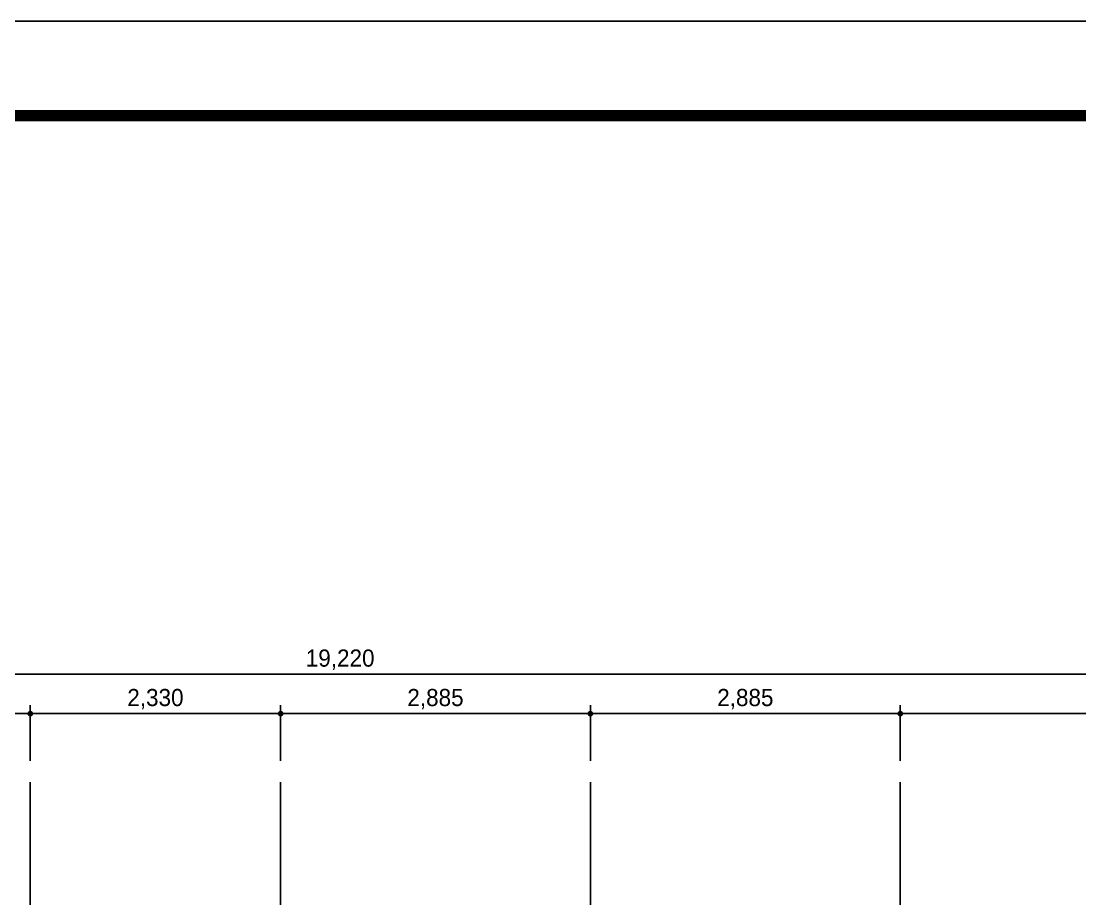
# Model space of a CAD drawing. Extents: x 297566 to 331206, y -129942 to -106182.
# Drawn here: x 311493 to 321349, y -114354 to -106182 of the extents above; entities that cross this region are included whole.
import ezdxf

# ---------------------------------------------------------------- set-up
doc = ezdxf.new("R2010")
doc.units = 0
doc.header["$LTSCALE"] = 50
doc.header["$MEASUREMENT"] = 0
doc.header["$PDMODE"] = 35
doc.header["$PDSIZE"] = -10
doc.linetypes.add('CEN', pattern=[62, 60, -1, 0, -1])
doc.layers.get('0').update_dxf_attribs({"linetype": 'CONTINUOUS'})
doc.layers.get('DEFPOINTS').update_dxf_attribs({"linetype": 'CONTINUOUS'})
for name, color, linetype in [('CEN', 1, 'CEN'), ('COR', 4, 'CONTINUOUS'), ('HAT', 5, 'CONTINUOUS'), ('SYM', 7, 'CONTINUOUS'), ('WAL', 3, 'CONTINUOUS')]:
    doc.layers.add(name, color=color, linetype=linetype)
doc.styles.add('GHS', font='HYWULM_0.TTF')
doc.styles.add('현창', font='HYWULM_0.TTF')
doc.dimstyles.new('STANDARD$0', dxfattribs={"dimscale": 30, "dimtxt": 3, "dimasz": 1, "dimexe": 2, "dimexo": 5, "dimgap": 0.9, "dimtad": 1, "dimtoh": 1, "dimdec": 4, "dimzin": 0, "dimdsep": 46, "dimlunit": 6, "dimtxsty": 'GHS', "dimblk1": 'DIMDOT', "dimblk2": 'DIMDOT', "dimsah": 1, "dimcen": 0.09, "dimadec": 0, "dimazin": 0, "dimtfac": 1, "dimtdec": 4, "dimtofl": 0, "dimtmove": 2, "dimatfit": 3, "dimldrblk": 'DIMDOT', "dimfxl": 1, "dimtolj": 1, "dimtzin": 0, "dimarcsym": 0})

# ---------------------------------------------------------------- blocks, each defined once
blk = doc.blocks.new('20')
at = {"layer": 'COR', "linetype": 'Continuous', "const_width": 270}
blk.add_lwpolyline([(230424, -2398), (230424, -57398), (308324, -57398), (308324, -2398)], close=True, dxfattribs=at)
at = {"layer": 'HAT'}
blk.add_line((226424, -198), (310524, -198), dxfattribs=at)
blk = doc.blocks.new('DIMDOT')
at = {"linetype": 'Continuous'}
blk.add_line((-2, 0), (2, 0), dxfattribs=at)
for radius in [0.5, 0.25]:
    blk.add_circle((0, 0), radius, dxfattribs=at)
blk = doc.blocks.new('*D8')
at = {"layer": 'DEFPOINTS', "color": 0}
for p in [(304852.6, -112262.8), (304852.6, -113268.5), (324072.6, -113268.5)]:
    blk.add_point(p, dxfattribs=at)
at = {"layer": 'SYM', "color": 211, "lineweight": -2}
for p, q in [((304852.6, -113068.5), (304852.6, -112182.8)), ((324032.6, -112262.8), (304892.6, -112262.8)), ((324072.6, -113068.5), (324072.6, -112182.8))]:
    blk.add_line(p, q, dxfattribs=at)
at = {"layer": 'SYM', "color": 211, "lineweight": -2, "xscale": 40, "yscale": 40, "zscale": 40, "rotation": 180}
blk.add_blockref('DIMDOT', (304852.6, -112262.8), dxfattribs=at)
at = {"layer": 'SYM', "color": 211, "lineweight": -2, "xscale": 40, "yscale": 40, "zscale": 40}
blk.add_blockref('DIMDOT', (324072.6, -112262.8), dxfattribs=at)
at = {"layer": 'SYM', "color": 0, "insert": (314462.6, -112127.3), "char_height": 160, "attachment_point": 5, "style": '현창'}
blk.add_mtext('\\A1;19,220', dxfattribs=at)
blk = doc.blocks.new('*D10')
at = {"layer": 'DEFPOINTS', "color": 0}
for p in [(311577.6, -112629.9), (309247.6, -113268.5), (311577.6, -113268.5)]:
    blk.add_point(p, dxfattribs=at)
at = {"layer": 'SYM', "color": 211, "lineweight": -2}
for p, q in [((309247.6, -113068.5), (309247.6, -112549.9)), ((311577.6, -113068.5), (311577.6, -112549.9)), ((309287.6, -112629.9), (311537.6, -112629.9))]:
    blk.add_line(p, q, dxfattribs=at)
at = {"layer": 'SYM', "color": 211, "lineweight": -2, "xscale": 40, "yscale": 40, "zscale": 40, "rotation": 180}
blk.add_blockref('DIMDOT', (309247.6, -112629.9), dxfattribs=at)
at = {"layer": 'SYM', "color": 211, "lineweight": -2, "xscale": 40, "yscale": 40, "zscale": 40}
blk.add_blockref('DIMDOT', (311577.6, -112629.9), dxfattribs=at)
at = {"layer": 'SYM', "color": 0, "insert": (310412.6, -112494.5), "char_height": 160, "attachment_point": 5, "style": '현창'}
blk.add_mtext('\\A1;2,330', dxfattribs=at)
blk = doc.blocks.new('*D11')
at = {"layer": 'DEFPOINTS', "color": 0}
for p in [(313907.6, -112629.9), (311577.6, -113268.5), (313907.6, -113268.5)]:
    blk.add_point(p, dxfattribs=at)
at = {"layer": 'SYM', "color": 211, "lineweight": -2}
for p, q in [((311577.6, -113068.5), (311577.6, -112549.9)), ((313907.6, -113068.5), (313907.6, -112549.9)), ((311617.6, -112629.9), (313867.6, -112629.9))]:
    blk.add_line(p, q, dxfattribs=at)
at = {"layer": 'SYM', "color": 211, "lineweight": -2, "xscale": 40, "yscale": 40, "zscale": 40, "rotation": 180}
blk.add_blockref('DIMDOT', (311577.6, -112629.9), dxfattribs=at)
at = {"layer": 'SYM', "color": 211, "lineweight": -2, "xscale": 40, "yscale": 40, "zscale": 40}
blk.add_blockref('DIMDOT', (313907.6, -112629.9), dxfattribs=at)
at = {"layer": 'SYM', "color": 0, "insert": (312742.6, -112494.5), "char_height": 160, "attachment_point": 5, "style": '현창'}
blk.add_mtext('\\A1;2,330', dxfattribs=at)
blk = doc.blocks.new('*D12')
at = {"layer": 'DEFPOINTS', "color": 0}
for p in [(316792.6, -112629.9), (313907.6, -113268.5), (316792.6, -113268.5)]:
    blk.add_point(p, dxfattribs=at)
at = {"layer": 'SYM', "color": 211, "lineweight": -2}
for p, q in [((313907.6, -113068.5), (313907.6, -112549.9)), ((316792.6, -113068.5), (316792.6, -112549.9)), ((313947.6, -112629.9), (316752.6, -112629.9))]:
    blk.add_line(p, q, dxfattribs=at)
at = {"layer": 'SYM', "color": 211, "lineweight": -2, "xscale": 40, "yscale": 40, "zscale": 40, "rotation": 180}
blk.add_blockref('DIMDOT', (313907.6, -112629.9), dxfattribs=at)
at = {"layer": 'SYM', "color": 211, "lineweight": -2, "xscale": 40, "yscale": 40, "zscale": 40}
blk.add_blockref('DIMDOT', (316792.6, -112629.9), dxfattribs=at)
at = {"layer": 'SYM', "color": 0, "insert": (315350.1, -112494.4), "char_height": 160, "attachment_point": 5, "style": '현창'}
blk.add_mtext('\\A1;2,885', dxfattribs=at)
blk = doc.blocks.new('*D13')
at = {"layer": 'DEFPOINTS', "color": 0}
for p in [(319677.6, -112629.9), (316792.6, -113268.5), (319677.6, -113268.5)]:
    blk.add_point(p, dxfattribs=at)
at = {"layer": 'SYM', "color": 211, "lineweight": -2}
for p, q in [((316792.6, -113068.5), (316792.6, -112549.9)), ((319677.6, -113068.5), (319677.6, -112549.9)), ((316832.6, -112629.9), (319637.6, -112629.9))]:
    blk.add_line(p, q, dxfattribs=at)
at = {"layer": 'SYM', "color": 211, "lineweight": -2, "xscale": 40, "yscale": 40, "zscale": 40, "rotation": 180}
blk.add_blockref('DIMDOT', (316792.6, -112629.9), dxfattribs=at)
at = {"layer": 'SYM', "color": 211, "lineweight": -2, "xscale": 40, "yscale": 40, "zscale": 40}
blk.add_blockref('DIMDOT', (319677.6, -112629.9), dxfattribs=at)
at = {"layer": 'SYM', "color": 0, "insert": (318235.1, -112494.4), "char_height": 160, "attachment_point": 5, "style": '현창'}
blk.add_mtext('\\A1;2,885', dxfattribs=at)
blk = doc.blocks.new('*D14')
at = {"layer": 'DEFPOINTS', "color": 0}
for p in [(319677.6, -112629.9), (319677.6, -113268.5), (324072.6, -113268.5)]:
    blk.add_point(p, dxfattribs=at)
at = {"layer": 'SYM', "color": 211, "lineweight": -2}
for p, q in [((319677.6, -113068.5), (319677.6, -112549.9)), ((324072.6, -113068.5), (324072.6, -112549.9)), ((324032.6, -112629.9), (319717.6, -112629.9))]:
    blk.add_line(p, q, dxfattribs=at)
at = {"layer": 'SYM', "color": 211, "lineweight": -2, "xscale": 40, "yscale": 40, "zscale": 40, "rotation": 180}
blk.add_blockref('DIMDOT', (319677.6, -112629.9), dxfattribs=at)
at = {"layer": 'SYM', "color": 211, "lineweight": -2, "xscale": 40, "yscale": 40, "zscale": 40}
blk.add_blockref('DIMDOT', (324072.6, -112629.9), dxfattribs=at)
at = {"layer": 'SYM', "color": 0, "insert": (321875.1, -112494.4), "char_height": 160, "attachment_point": 5, "style": '현창'}
blk.add_mtext('\\A1;4,395', dxfattribs=at)

msp = doc.modelspace()

# ---------------------------------------------------------------- linework, layer by layer
at = {"layer": 'CEN'}
for p, q in [((311577.55095, -124935.80845), (311577.55095, -113268.4923)), ((313907.55095, -124935.80845), (313907.55095, -113268.4923)), ((316792.55095, -124935.80845), (316792.55095, -113268.4923)), ((319677.55095, -113268.4923), (319677.55095, -124935.80845))]:
    msp.add_line(p, q, dxfattribs=at)

# ---------------------------------------------------------------- block references
at = {"layer": 'WAL', "xscale": 0.4000000000232831, "yscale": 0.4000000000232831, "zscale": 0.4000000000000001}
msp.add_blockref('20', (206996.48549, -106102.54601), dxfattribs=at)

# ---------------------------------------------------------------- dimensions: what is measured, and where the dimension line sits
at = {"layer": 'SYM'}
for base, p2, picture, middle in [((304852.55095, -112262.83333), (304852.55095, -113268.4923), '*D8', (314462.55095, -112127.28074)), ((319677.55095, -112629.91447), (319677.55095, -113268.4923), '*D14', (321875.05095, -112494.36187))]:
    dim = msp.add_linear_dim(base=base, p1=(324072.55095, -113268.4923), p2=p2, dimstyle='STANDARD$0', override={"dimscale": 40, "dimtxt": 4, "dimgap": 1, "dimtoh": 0, "dimdle": 2, "dimclrd": 211, "dimclre": 211, "dimtix": 1, "dimtofl": 1}, dxfattribs=at)
    dim.commit()
    dim.dimension.update_dxf_attribs({"geometry": picture, "text_midpoint": middle})
for base, p1, p2, picture, middle in [((311577.55095, -112629.91447), (309247.55095, -113268.4923), (311577.55095, -113268.4923), '*D10', (310412.55095, -112494.4684)), ((313907.55095, -112629.91447), (311577.55095, -113268.4923), (313907.55095, -113268.4923), '*D11', (312742.55095, -112494.4684)), ((316792.55095, -112629.91447), (313907.55095, -113268.4923), (316792.55095, -113268.4923), '*D12', (315350.05095, -112494.36187)), ((319677.55095, -112629.91447), (316792.55095, -113268.4923), (319677.55095, -113268.4923), '*D13', (318235.05095, -112494.36187))]:
    dim = msp.add_linear_dim(base=base, p1=p1, p2=p2, angle=180, dimstyle='STANDARD$0', override={"dimscale": 40, "dimtxt": 4, "dimgap": 1, "dimtoh": 0, "dimdle": 2, "dimclrd": 211, "dimclre": 211, "dimtix": 1, "dimtofl": 1}, dxfattribs=at)
    dim.commit()
    dim.dimension.update_dxf_attribs({"geometry": picture, "text_midpoint": middle})

doc.saveas('drawing.dxf')
